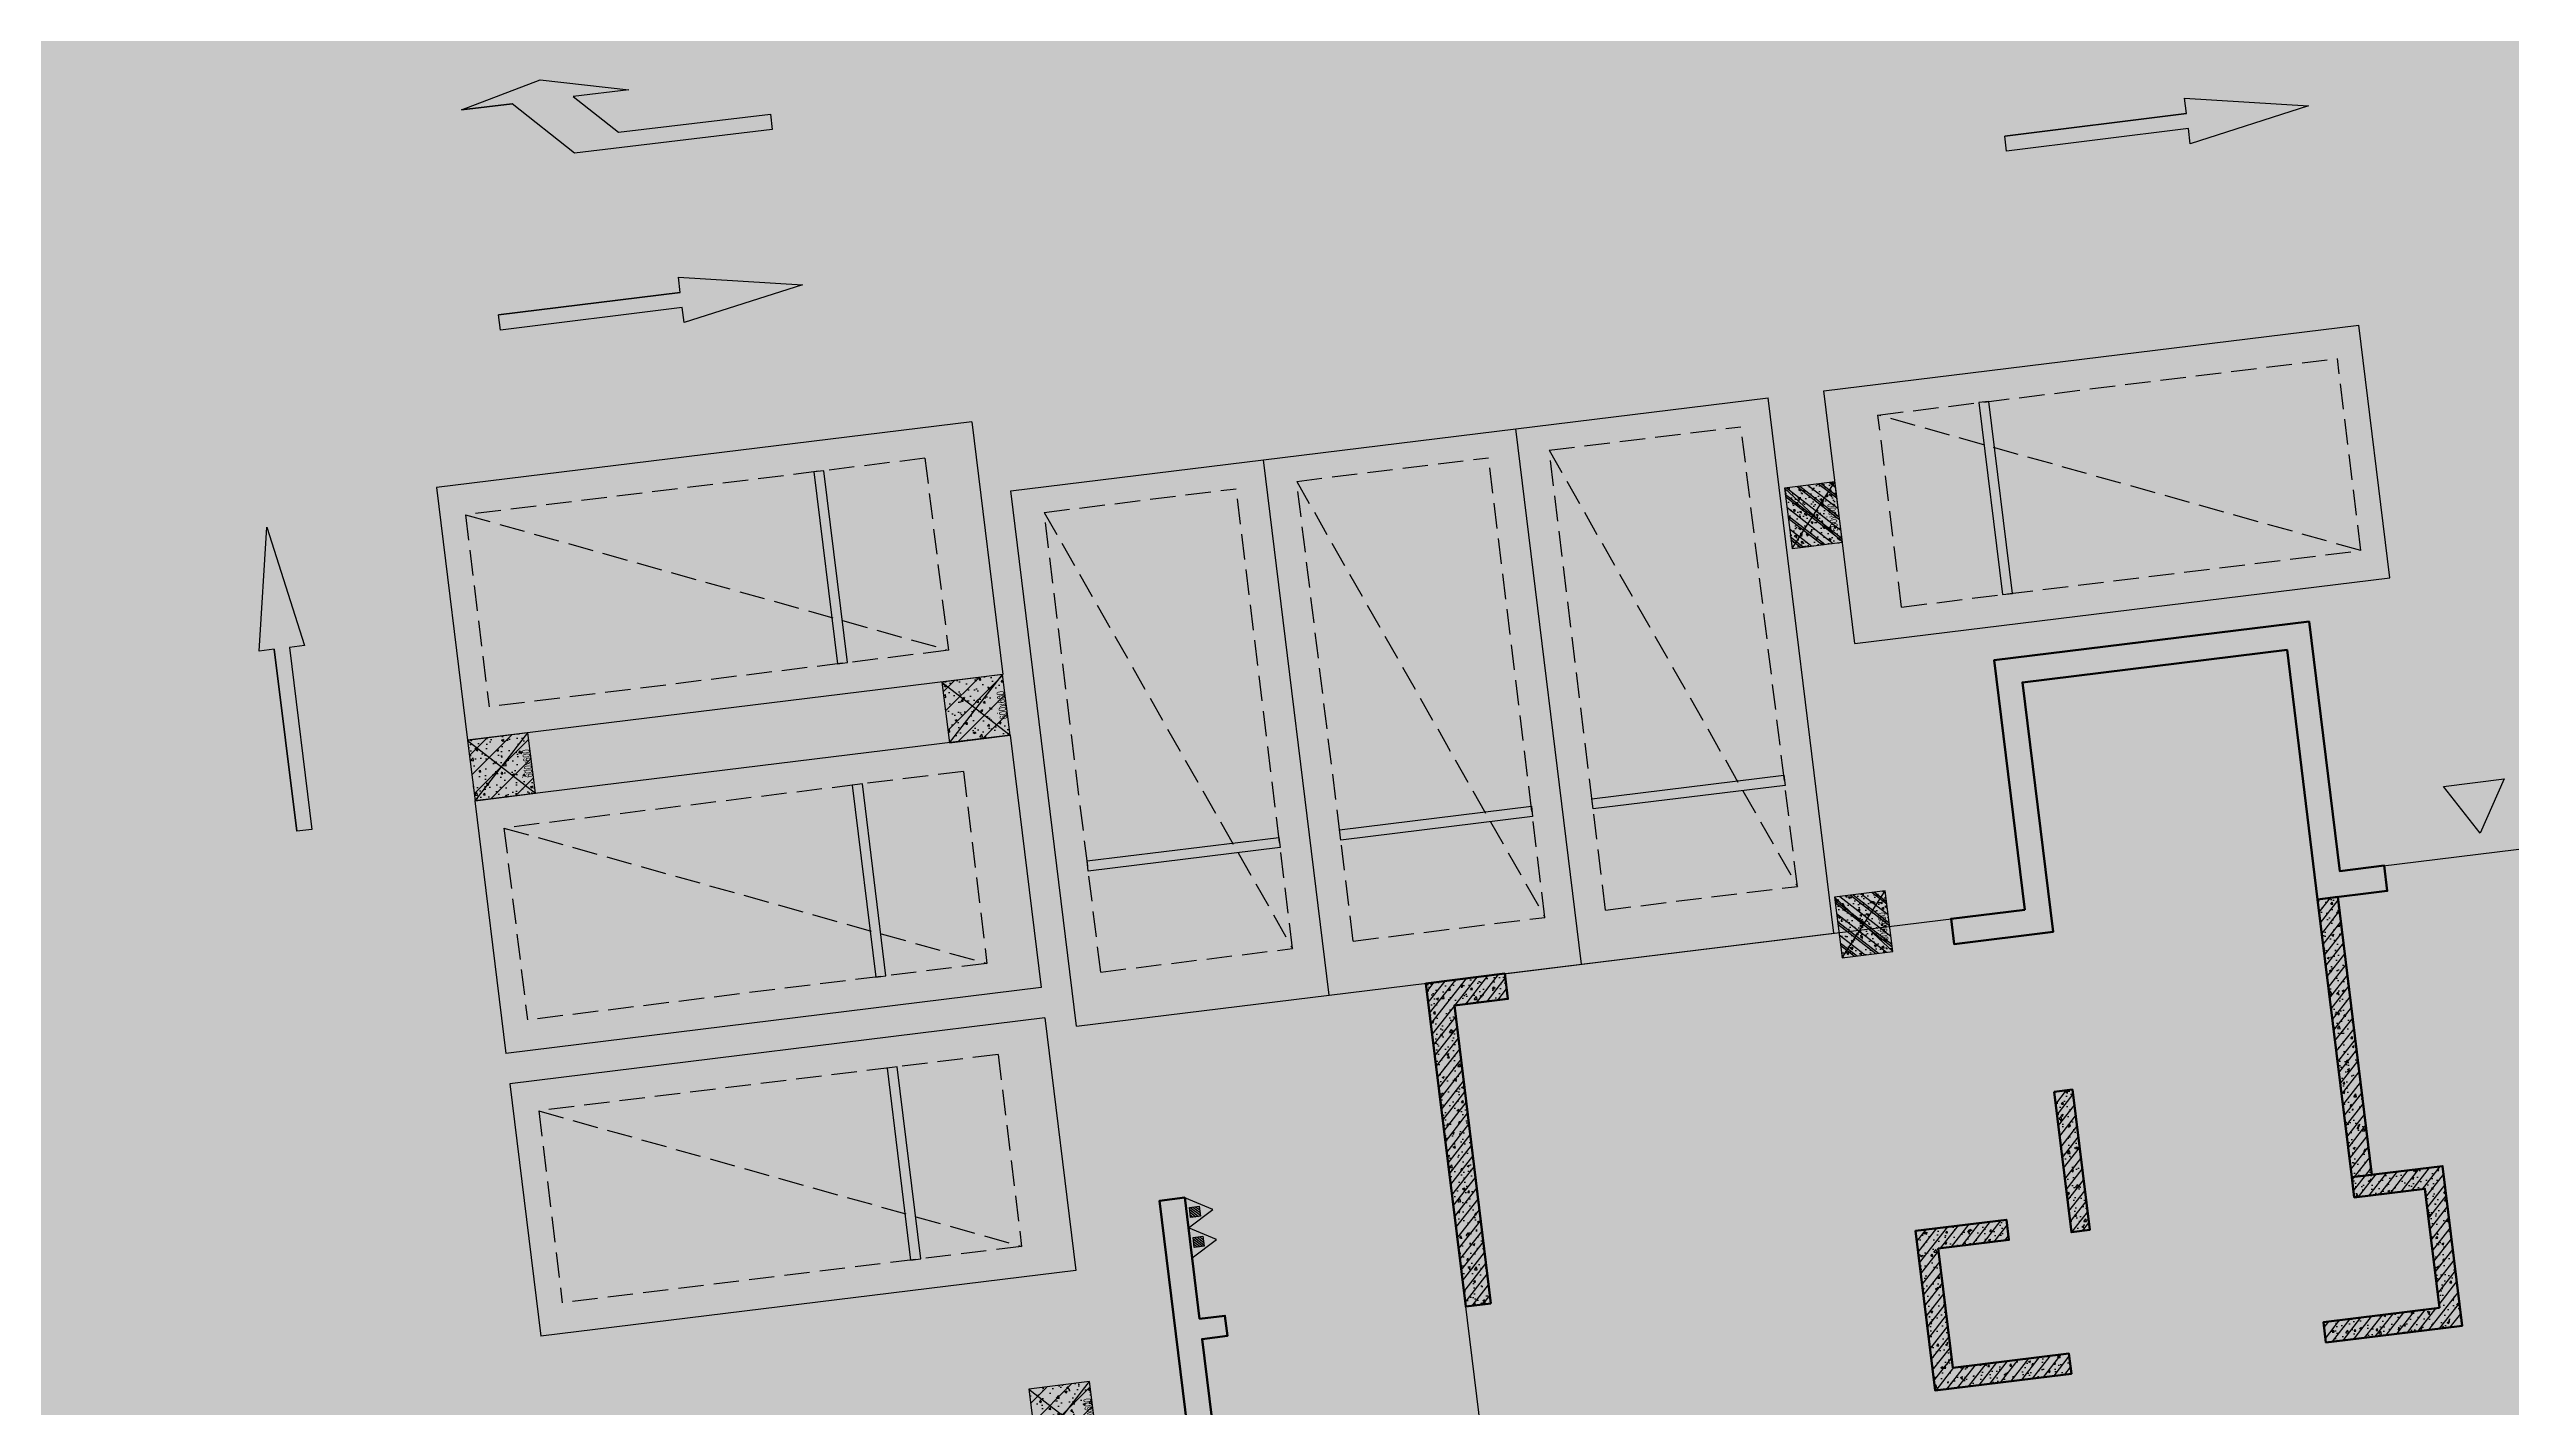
# Model space of a CAD drawing. Extents: x -1338203 to 1886333, y -530034 to 1031844.
# Drawn here: x 831142 to 855339, y 8433 to 21769 of the extents above; entities that cross this region are included whole.
import ezdxf
from ezdxf.enums import TextEntityAlignment as Align

# ---------------------------------------------------------------- set-up
doc = ezdxf.new("R2010")
doc.units = 0
doc.header["$LTSCALE"] = 1000
doc.header["$MEASUREMENT"] = 0
doc.linetypes.add('A-001-平面B2$0$__DASH', pattern=[0.35, 0.25, -0.1])
doc.layers.add('A-001-主楼组合参照B1$0$0A-X-AREA', color=6, linetype='Continuous', plot=False)
doc.layers.add('S001南区墙柱$0$S001-墙柱B1_1$0$0S-A-TIPS', color=10, linetype='Continuous', plot=False)
for name, color, linetype in [('p-a-regular', 5, 'Continuous'), ('S-03-墙柱B1_1（QB）$0$0S-CW-HATCH', 251, 'Continuous'), ('S-03-墙柱B1_1（QB）$0$0S-CW-HATCH-UP', 251, 'Continuous'), ('S001南区墙柱$0$0S-CW-HATCH', 251, 'Continuous'), ('S001南区墙柱$0$0S-CW-HATCH-UP', 251, 'Continuous'), ('S001南区墙柱$0$S001-墙柱B1_1$0$0S-CC-LINE', 52, 'Continuous'), ('S001南区墙柱$0$S001-墙柱B1_1$0$0S-CW-HATCH-UP', 251, 'Continuous'), ('中心线', 42, 'Continuous'), ('地面指向箭头', 7, 'Continuous'), ('负一层消火栓$0$负二层消火栓$1$0P-EQUIP-FH', 7, 'Continuous')]:
    doc.layers.add(name, color=color, linetype=linetype)
doc.layers.add('p-a-regular-narrow', color=7, linetype='Continuous', true_color=0x9600ff)
doc.layers.add('p-h-walkable', color=7, linetype='Continuous', lineweight=70, true_color=0xf0f0f0)
doc.layers.add('S-03-墙柱B1_1（QB）$0$0S-CW-LINE', color=7, linetype='Continuous', lineweight=50)
doc.styles.add('S001南区墙柱$0$S001-墙柱B1_1$0$AAD-S', font='aad-s.shx', dxfattribs={"width": 0.7, "bigfont": 'aad-hztxt.shx'})
pattern_1 = [(52.0005, (841018.82, 539.25), (-59.1012, 46.1741), []), (57.0005, (841018.82, 539.25), (215.8684, 7.5402), [22.5, -247.5]), (2.0005, (841018.82, 539.25), (-68.8178, 218.9022), [18, -198]), (107.4519, (841036.8, 539.88), (147.0508, 226.4422), [19.122, -210.3426]), (53.1847, (841011.5, 598.8), (323.8374, -10.2636), [33.75, -371.25]), (103.6361, (841038.5, 597.95), (242.6914, 324.231), [28.683, -315.514]), (358.1847, (841011.5, 598.8), (242.691, 324.2314), [27, -297]), (28.0005, (841043.11, 587.57), (192.4583, -98.0603), [22.5, -247.5]), (333.0005, (841043.1, 587.57), (45.9365, 224.8197), [18, -198]), (78.4519, (841059.15, 579.4), (238.3948, 126.7592), [19.122, -210.3426]), (44.5005, (841018.82, 539.25), (-8.55096, 99.56825), [0, -195.6, 0, -201, 0, -198.75]), (14.5005, (841018.82, 539.25), (63.9115, 127.06013), [0, -114.6, 0, -191.1, 0, -75.75]), (334.5005, (840952.416, 531.095), (159.77753, 12.80233), [0, -75, 0, -234, 0, -310.5]), (324.5005, (840922.64, 527.44), (169.9914, 51.1309), [0, -97.5, 0, -155.4, 0, -220.5])]
pattern_2 = [(52.0005, (852771.86, 4831.52), (-59.1012, 46.1741), []), (57.0005, (852771.86, 4831.52), (215.8684, 7.5402), [22.5, -247.5]), (2.0005, (852771.86, 4831.52), (-68.8178, 218.902), [18, -198]), (107.4519, (852789.85, 4832.15), (147.0508, 226.4422), [19.122, -210.3426]), (53.1847, (852764.55, 4891.07), (323.8374, -10.2636), [33.75, -371.25]), (103.636, (852791.54, 4890.22), (242.6914, 324.231), [28.683, -315.514]), (358.1847, (852764.55, 4891.07), (242.691, 324.231), [27, -297]), (28.0005, (852796.15, 4879.84), (192.4583, -98.0603), [22.5, -247.5]), (333.0005, (852796.15, 4879.84), (45.9365, 224.8197), [18, -198]), (78.4519, (852812.2, 4871.67), (238.395, 126.7592), [19.122, -210.3426]), (44.5005, (852771.86, 4831.52), (-8.55096, 99.56825), [0, -195.6, 0, -201, 0, -198.75]), (14.5005, (852771.86, 4831.52), (63.9115, 127.0601), [0, -114.6, 0, -191.1, 0, -75.75]), (334.5005, (852705.46, 4823.37), (159.77753, 12.80233), [0, -75, 0, -234, 0, -310.5]), (324.5005, (852675.68, 4819.71), (169.9914, 51.1309), [0, -97.5, 0, -155.4, 0, -220.5])]

# ---------------------------------------------------------------- blocks, each defined once
blk = doc.blocks.new('负一层消火栓$0$负二层消火栓$1$$TwtSys$00000546')
h = blk.add_hatch()
h.set_pattern_fill('ANSI31', color=256, scale=200, style=0)
h.set_pattern_definition([(45, (-38543.802, -6670.83), (-17.67767, 17.67767), [])])
h.paths.add_polyline_path([(-65, 174), (65, 174), (65, 44), (-65, 44)])
for points in [[(0, 344), (-198, 0), (198, 0)], [(-65, 174), (65, 174), (65, 44), (-65, 44)]]:
    blk.add_lwpolyline(points, close=True)
blk = doc.blocks.new('负一层消火栓')
at = {"layer": '负一层消火栓$0$负二层消火栓$1$0P-EQUIP-FH', "xscale": 0.7499999999999999, "yscale": 0.7499999999999999, "zscale": 0.7499999999999999, "rotation": 277.0004958893741}
for p in [(75958, -296551, -3000), (75994, -296846, -3000)]:
    blk.add_blockref('负一层消火栓$0$负二层消火栓$1$$TwtSys$00000546', p, dxfattribs=at)
blk = doc.blocks.new('左转或右转')
at = {"layer": '地面指向箭头'}
blk.add_hatch(color=251, dxfattribs=at).paths.add_polyline_path([(3221046, 2451667), (3221247, 2450864), (3221247, 2451366), (3221799, 2451918), (3221799, 2453874), (3221648, 2453874), (3221648, 2452369), (3221247, 2451968), (3221247, 2452519)])
at = {"layer": '地面指向箭头', "color": 251}
blk.add_lwpolyline([(3221247, 2450864), (3221046, 2451667), (3221247, 2452519), (3221247, 2451968), (3221648, 2452369), (3221648, 2453874), (3221799, 2453874), (3221799, 2451918), (3221247, 2451366), (3221247, 2450864), (3221247, 2451366)], dxfattribs=at)
blk = doc.blocks.new('直行')
at = {"layer": '地面指向箭头'}
blk.add_hatch(color=251, dxfattribs=at).paths.add_polyline_path([(-29241, 4059962), (-29466, 4058762), (-29316, 4058762), (-29316, 4056961), (-29166, 4056961), (-29166, 4058762), (-29016, 4058762)])
at = {"layer": '地面指向箭头', "color": 251}
blk.add_lwpolyline([(-29316, 4058762), (-29316, 4056961), (-29316, 4058762), (-29316, 4058762), (-29466, 4058762), (-29241, 4059962), (-29016, 4058762), (-29166, 4058762), (-29166, 4056961), (-29316, 4056961), (-29316, 4056961)], dxfattribs=at)
blk = doc.blocks.new('A$C9cb663f1')
at = {"layer": '中心线', "color": 251, "const_width": 150}
for points in [[(434057, -340448), (436042, -340204)], [(430087, -340935), (432072, -340692)], [(426117, -341423), (428102, -341179)], [(422147, -341910), (424132, -341667)], [(419749, -347071), (419505, -345086)]]:
    blk.add_lwpolyline(points, dxfattribs=at)
at = {"layer": '地面指向箭头', "color": 251, "linetype": 'Continuous', "rotation": 276.8002673532158}
blk.add_blockref('左转或右转', (-2392497, 2567794), dxfattribs=at)
at = {"layer": '地面指向箭头', "color": 251}
for p, rotation in [((-3584583, -870832), 277.0921638648084), ((-3599389, -872590), 277.0921638648084), ((945028, -4370747), 7.00830464707948)]:
    blk.add_blockref('直行', p, dxfattribs=dict(at, rotation=rotation))
blk = doc.blocks.new('A$C488321c4')
at = {"layer": '地面指向箭头'}
h = blk.add_hatch(color=251, dxfattribs=at)
h.dxf.hatch_style = 1
h.paths.add_polyline_path([(442627, -347161), (442391, -347694), (442032, -347234)])
at = {"layer": '地面指向箭头', "color": 251, "flags": 128}
blk.add_lwpolyline([(442627, -347161), (442391, -347694), (442032, -347234), (442627, -347161)], dxfattribs=at)
blk = doc.blocks.new('A$Cd3af7b6b')
at = {"layer": '地面指向箭头'}
h = blk.add_hatch(color=251, dxfattribs=at)
h.dxf.hatch_style = 1
h.paths.add_polyline_path([(442627, 73339), (442391, 72806), (442032, 73266)])
at = {"layer": '地面指向箭头', "color": 251, "flags": 128}
blk.add_lwpolyline([(442627, 73339), (442391, 72806), (442032, 73266), (442627, 73339)], dxfattribs=at)
blk = doc.blocks.new('S001南区墙柱$0$AAD_BLOCK_20230215093950878')
at = {"layer": 'S001南区墙柱$0$0S-CW-HATCH'}
h = blk.add_hatch(color=256, dxfattribs=at)
h.dxf.hatch_style = 1
h.paths.add_polyline_path([(-300, -250), (300, -250), (300, 250), (-300, 250)])
at = {"layer": 'S001南区墙柱$0$0S-CW-HATCH-UP'}
h = blk.add_hatch(dxfattribs=at)
h.set_pattern_fill('钢筋混凝土', color=256, scale=30, pattern_type=2)
h.set_pattern_definition([(45, (-42203.53, -84001.15), (-106.06602, 106.06602), []), (50, (-42203.53, -84001.15), (215.17805, -18.82564), [22.5, -247.5]), (355, (-42203.53, -84001.15), (-41.6254, 225.65764), [18, -198]), (100.4514, (-42185.6, -84002.72), (173.5528, 206.83186), [19.12206, -210.34263]), (46.1842, (-42203.53, -83941.15), (320.1723, -49.6557), [33.75, -371.25]), (96.6356, (-42176.85, -83945.3), (280.3988, 292.2354), [28.6831, -315.5139]), (351.1842, (-42203.53, -83941.15), (280.3986, 292.2356), [27, -297]), (21, (-42173.53, -83956.15), (179.0721, -120.78567), [22.5, -247.5]), (326, (-42173.53, -83956.15), (72.9946, 217.545), [18, -198]), (71.4514, (-42158.6, -83966.21), (252.0668, 96.75915), [19.12206, -210.34263]), (37.5, (-42203.53, -84001.15), (3.647957, 99.868156), [1.5, -195.6, 1.5, -201, 1.5, -198.75]), (7.5, (-42203.53, -84001.15), (78.92086, 118.32351), [1.5, -114.6, 1.5, -191.1, 1.5, -75.75]), (327.5, (-42270.43, -84001.15), (160.14673, -6.76646), [1.5, -75, 1.5, -234, 1.5, -310.5]), (317.5, (-42300.43, -84001.15), (174.95585, 30.0315), [1.5, -97.5, 1.5, -155.4, 1.5, -220.5])])
h.paths.add_polyline_path([(-300, -250), (300, -250), (300, 250), (-300, 250)])
at = {"layer": 'S001南区墙柱$0$S001-墙柱B1_1$0$0S-CW-HATCH-UP', "transparency": 33554661}
h = blk.add_hatch(dxfattribs=at)
h.set_pattern_fill('钢筋混凝土', color=0, scale=30)
h.set_pattern_definition([(45, (48108.52, -15514.205), (-53.03301, 53.03301), []), (50, (48108.52, -15514.2), (215.17805, -18.82564), [22.5, -247.5]), (355, (48108.52, -15514.2), (-41.6254, 225.6576), [18, -198]), (100.4514, (48126.45, -15515.77), (173.5528, 206.8319), [19.1221, -210.3426]), (46.1842, (48108.52, -15454.2), (320.1723, -49.6557), [33.75, -371.25]), (96.6356, (48135.2, -15458.34), (280.3988, 292.2354), [28.683, -315.514]), (351.1842, (48108.52, -15454.2), (280.3986, 292.2356), [27, -297]), (21, (48138.52, -15469.2), (179.0721, -120.78567), [22.5, -247.5]), (326, (48138.52, -15469.2), (72.9946, 217.545), [18, -198]), (71.4514, (48153.44, -15479.27), (252.0668, 96.75915), [19.1221, -210.3426]), (37.5, (48108.52, -15514.205), (3.64796, 99.86816), [0, -195.6, 0, -201, 0, -198.75]), (7.5, (48108.52, -15514.2), (78.92086, 118.32351), [0, -114.6, 0, -191.1, 0, -75.75]), (327.5, (48041.62, -15514.205), (160.14673, -6.76646), [0, -75, 0, -234, 0, -310.5]), (317.5, (48011.62, -15514.2), (174.95585, 30.0315), [0, -97.5, 0, -155.4, 0, -220.5])])
h.paths.add_polyline_path([(-300, -250), (300, -250), (300, 250), (-300, 250)])
at = {"layer": 'S001南区墙柱$0$S001-墙柱B1_1$0$0S-A-TIPS'}
for p, q in [((-300, 250), (300, -250)), ((300, 250), (-300, -250))]:
    blk.add_line(p, q, dxfattribs=at)
at = {"layer": 'S001南区墙柱$0$S001-墙柱B1_1$0$0S-CC-LINE'}
blk.add_lwpolyline([(-300, -250), (300, -250), (300, 250), (-300, 250)], close=True, dxfattribs=at)
at = {"layer": 'S001南区墙柱$0$S001-墙柱B1_1$0$0S-A-TIPS', "style": 'S001南区墙柱$0$S001-墙柱B1_1$0$AAD-S', "width": 0.7}
blk.add_text('500x600', height=75, dxfattribs=at).set_placement((-45, -187), align=Align.MIDDLE_CENTER)
blk = doc.blocks.new('S001南区墙柱$0$AAD_BLOCK_20230215094838514')
at = {"layer": 'S001南区墙柱$0$0S-CW-HATCH'}
h = blk.add_hatch(color=256, dxfattribs=at)
h.dxf.hatch_style = 1
h.paths.add_polyline_path([(670, 75), (595, 670), (0, 595), (75, 0)])
at = {"layer": 'S001南区墙柱$0$0S-CW-HATCH-UP'}
h = blk.add_hatch(dxfattribs=at)
h.set_pattern_fill('钢筋混凝土', color=256, scale=30, pattern_type=2)
h.set_pattern_definition([(45, (-61837.17, -8295.53), (-106.066, 106.066), []), (50, (-61837.17, -8295.53), (215.17805, -18.82564), [22.5, -247.5]), (355, (-61837.17, -8295.53), (-41.6254, 225.65764), [18, -198]), (100.4514, (-61819.24, -8297.1), (173.5528, 206.83186), [19.12206, -210.3426]), (46.1842, (-61837.17, -8235.53), (320.1723, -49.6557), [33.75, -371.25]), (96.6356, (-61810.5, -8239.66), (280.3988, 292.2354), [28.6831, -315.5139]), (351.1842, (-61837.17, -8235.53), (280.3986, 292.2356), [27, -297]), (21, (-61807.17, -8250.53), (179.0721, -120.78567), [22.5, -247.5]), (326, (-61807.17, -8250.53), (72.9946, 217.545), [18, -198]), (71.4514, (-61792.24, -8260.6), (252.0668, 96.75915), [19.12206, -210.3426]), (37.5, (-61837.17, -8295.525), (3.64796, 99.86816), [1.5, -195.6, 1.5, -201, 1.5, -198.75]), (7.5, (-61837.17, -8295.53), (78.92086, 118.32351), [1.5, -114.6, 1.5, -191.1, 1.5, -75.75]), (327.5, (-61904.07, -8295.525), (160.14673, -6.76646), [1.5, -75, 1.5, -234, 1.5, -310.5]), (317.5, (-61934.07, -8295.53), (174.95585, 30.0315), [1.5, -97.5, 1.5, -155.4, 1.5, -220.5])])
h.paths.add_polyline_path([(670, 75), (595, 670), (0, 595), (75, 0)])
at = {"layer": 'S001南区墙柱$0$S001-墙柱B1_1$0$0S-A-TIPS'}
for p, q in [((0, 595), (670, 75)), ((75, 0), (595, 670))]:
    blk.add_line(p, q, dxfattribs=at)
at = {"layer": 'S001南区墙柱$0$S001-墙柱B1_1$0$0S-CC-LINE'}
blk.add_lwpolyline([(670, 75), (595, 670), (0, 595), (75, 0)], close=True, dxfattribs=at)
at = {"layer": 'S001南区墙柱$0$S001-墙柱B1_1$0$0S-A-TIPS', "style": 'S001南区墙柱$0$S001-墙柱B1_1$0$AAD-S', "width": 0.7}
blk.add_text('600x600', height=75, rotation=97.1664, dxfattribs=at).set_placement((589, 368), align=Align.MIDDLE_CENTER)

msp = doc.modelspace()

# ---------------------------------------------------------------- hatches: boundary and pattern name
at = {"layer": 'p-h-walkable', "ltscale": 0.002}
h = msp.add_hatch(color=256, dxfattribs=at)
h.dxf.hatch_style = 1
h.paths.add_polyline_path([(633826.6, 244460.7), (640276.6, 244575.6), (640576.6, 234544.8), (645576.7, 234544.6), (645576.7, 209278.9), (732355.9, 209029), (732355.1, 235229.9), (738506.7, 235229.9), (738506.6, 268838.9), (732734.3, 268838.9), (732734.3, 272898.9), (711963.1, 272898.9), (711963.1, 278984.7), (717256.7, 278984.7), (717256.7, 284049), (733571.6, 284135.6), (733996.6, 290449.1), (739216.6, 290449.1), (739766.6, 284299.1), (754626.6, 284299.1), (755296.6, 290449.1), (760516.6, 290449.1), (760816.6, 283049.1), (760816.3, 275879.2), (775122.6, 275879.2), (776006.6, 274138.9), (776006.6, 259429.1), (778716.6, 259429.1), (778716.6, 238849.1), (783416.6, 238849.1), (783416.6, 237229.1), (782066.6, 237229.1), (782066.6, 234429.1), (779546.6, 234429.1), (779546.6, 237129.1), (773916.6, 237129.1), (773916.6, 243229.1), (764306.6, 243225.6), (764306.6, 236639.1), (760766.6, 236639.1), (760766.6, 234429.1), (758246.6, 234429.1), (758246.6, 238649.1), (762116.6, 238649.1), (762116.6, 243225.6), (748656.6, 243225.6), (748756.3, 207529.1), (800106.6, 207528.9), (800206.7, 201639.7), (812908.2, 202239.1), (812576.6, 180449.3), (744206, 180449.3), (744206, 173439), (728556.7, 173439), (728556.6, 122289.1), (746356.6, 122289.1), (750916.6, 132325.6), (842896.6, 132325.6), (843211.6, 121345.6), (839116.6, 121345.6), (839116.6, 93449.1), (864906.6, 93449.1), (864906.6, 79694), (875856.6, 74929.1), (875856.6, 65749.1), (834560.6, 65749.1), (839142.9, 28436.3), (869465.5, 32160.2), (871163.4, 18334), (873704.3, 18646.1), (877328.9, 5540.2), (761876.2, -8638.5), (761133.2, 2082.3), (764950.9, 5291.5), (763253.1, 19116.3), (799242.7, 23536.1), (793807.6, 65749.1), (750756.6, 65749.1), (751556.6, 81645.6), (636016.6, 81645.6), (636016.6, 96345.6), (629416.6, 96345.6), (629416.6, 118203.2), (622306.6, 118203.2), (622286.6, 139083.2), (644406.6, 137003.2), (644406.6, 129968.2), (656656.6, 129968.2), (656406.6, 138083.2), (712156.6, 138083.2), (711856.6, 184449.1), (581811.6, 184349.1), (581826.6, 197199.1), (585876.6, 197449.1), (585976.6, 209279), (629226.6, 209578.9), (628926.8, 236145.4), (633826.6, 236145.6)])
at = {"layer": 'S-03-墙柱B1_1（QB）$0$0S-CW-HATCH'}
h = msp.add_hatch(color=256, dxfattribs=at)
h.dxf.hatch_style = 1
h.paths.add_polyline_path([(850561.4, 13315.4), (849836.8, 13226.4), (849867.3, 12978.3), (850840, 13097.7), (850539, 15549.3), (853139.4, 15868.6), (853440.5, 13417), (854125.3, 13501.1), (854094.9, 13749.2), (853658.1, 13695.6), (853357.1, 16147.2), (850260.4, 15766.9)])
h = msp.add_hatch(color=256, dxfattribs=at)
h.dxf.hatch_style = 1
h.paths.add_polyline_path([(853639, 13441.4), (853440.5, 13417), (853775.6, 10687.5), (853974.1, 10711.9)])
h = msp.add_hatch(color=256, dxfattribs=at)
h.dxf.hatch_style = 1
h.paths.add_polyline_path([(845313.7, 9446.9), (844954.2, 12375), (845480.3, 12439.6), (845449.8, 12687.7), (844675.6, 12592.6), (845065.6, 9416.5)])
h = msp.add_hatch(color=256, dxfattribs=at)
h.dxf.hatch_style = 1
h.paths.add_polyline_path([(850851.5, 11527.4), (851030.1, 11549.3), (851199.5, 10169.7), (851020.9, 10147.7)])
h = msp.add_hatch(color=256, dxfattribs=at)
h.dxf.hatch_style = 1
h.paths.add_polyline_path([(854638.6, 9403.1), (853497.2, 9263), (853521.6, 9064.4), (853710.1, 9087.6), (854861.5, 9229), (854668.9, 10797.2), (853775.6, 10687.5), (853800, 10489), (854494.8, 10574.3)])
h = msp.add_hatch(color=256, dxfattribs=at)
h.dxf.hatch_style = 1
h.paths.add_polyline_path([(841652.3, 7183.8), (842446.3, 7281.3), (842056.3, 10457.5), (842304.4, 10487.9), (842450.7, 9296.9), (842698.8, 9327.4), (842723.2, 9128.8), (842475.1, 9098.4), (842694.4, 7311.8), (844084, 7482.4), (844114.5, 7234.3), (841930.9, 6966.2), (842143, 5239), (841894.8, 5208.5)])
h = msp.add_hatch(color=256, dxfattribs=at)
h.dxf.hatch_style = 1
h.paths.add_polyline_path([(849487.8, 10161), (849680.4, 8592.8), (850831.8, 8734.2), (851020.3, 8757.3), (850996, 8955.8), (849854.5, 8815.7), (849710.7, 9986.9), (850405.5, 10072.2), (850381.1, 10270.7)])
at = {"layer": 'S-03-墙柱B1_1（QB）$0$0S-CW-HATCH-UP'}
h = msp.add_hatch(dxfattribs=at)
h.set_pattern_fill('钢筋混凝土', color=256, scale=30, angle=7.0005)
h.set_pattern_definition(pattern_1)
h.paths.add_polyline_path([(850561.4, 13315.4), (849836.8, 13226.4), (849867.3, 12978.3), (850840, 13097.7), (850539, 15549.3), (853139.4, 15868.6), (853440.5, 13417), (854125.3, 13501.1), (854094.9, 13749.2), (853658.1, 13695.6), (853357.1, 16147.2), (850260.4, 15766.9)])
h = msp.add_hatch(dxfattribs=at)
h.set_pattern_fill('钢筋混凝土', color=256, scale=30, angle=7.0005)
h.set_pattern_definition(pattern_1)
h.paths.add_polyline_path([(853639, 13441.4), (853440.5, 13417), (853775.6, 10687.5), (853974.1, 10711.9)])
h = msp.add_hatch(dxfattribs=at)
h.set_pattern_fill('钢筋混凝土', color=256, scale=30, angle=7.0005)
h.set_pattern_definition(pattern_2)
h.paths.add_polyline_path([(845313.7, 9446.9), (844954.2, 12375), (845480.3, 12439.6), (845449.8, 12687.7), (844675.6, 12592.6), (845065.6, 9416.5)])
h = msp.add_hatch(dxfattribs=at)
h.set_pattern_fill('钢筋混凝土', color=256, scale=30, angle=7.0005)
h.set_pattern_definition([(52.0005, (852771.86, 4831.52), (-59.1012, 46.1741), []), (57.0005, (852771.86, 4831.52), (215.8684, 7.54), [22.5, -247.5]), (2.0005, (852771.86, 4831.52), (-68.818, 218.902), [18, -198]), (107.452, (852789.85, 4832.15), (147.051, 226.442), [19.122, -210.3426]), (53.1847, (852764.55, 4891.07), (323.837, -10.264), [33.75, -371.25]), (103.636, (852791.54, 4890.22), (242.691, 324.231), [28.683, -315.514]), (358.1847, (852764.55, 4891.07), (242.691, 324.231), [27, -297]), (28.0005, (852796.15, 4879.84), (192.4583, -98.0603), [22.5, -247.5]), (333.0005, (852796.15, 4879.84), (45.9365, 224.82), [18, -198]), (78.452, (852812.2, 4871.67), (238.395, 126.759), [19.122, -210.3426]), (44.5005, (852771.86, 4831.52), (-8.551, 99.56825), [0, -195.6, 0, -201, 0, -198.75]), (14.5005, (852771.86, 4831.52), (63.9115, 127.0601), [0, -114.6, 0, -191.1, 0, -75.75]), (334.5005, (852705.46, 4823.37), (159.7775, 12.8023), [0, -75, 0, -234, 0, -310.5]), (324.5005, (852675.68, 4819.71), (169.9914, 51.131), [0, -97.5, 0, -155.4, 0, -220.5])])
h.paths.add_polyline_path([(850851.5, 11527.4), (851030.1, 11549.3), (851199.5, 10169.7), (851020.9, 10147.7)])
h = msp.add_hatch(dxfattribs=at)
h.set_pattern_fill('钢筋混凝土', color=256, scale=30, angle=7.0005)
h.set_pattern_definition(pattern_1)
h.paths.add_polyline_path([(854638.6, 9403.1), (853497.2, 9263), (853521.6, 9064.4), (853710.1, 9087.6), (854861.5, 9229), (854668.9, 10797.2), (853775.6, 10687.5), (853800, 10489), (854494.8, 10574.3)])
h = msp.add_hatch(dxfattribs=at)
h.set_pattern_fill('钢筋混凝土', color=256, scale=30, angle=7.0005)
h.set_pattern_definition(pattern_2)
h.paths.add_polyline_path([(841652.3, 7183.8), (842446.3, 7281.3), (842056.3, 10457.5), (842304.4, 10487.9), (842450.7, 9296.9), (842698.8, 9327.4), (842723.2, 9128.8), (842475.1, 9098.4), (842694.4, 7311.8), (844084, 7482.4), (844114.5, 7234.3), (841930.9, 6966.2), (842143, 5239), (841894.8, 5208.5)])
h = msp.add_hatch(dxfattribs=at)
h.set_pattern_fill('钢筋混凝土', color=256, scale=30, angle=7.0005)
h.set_pattern_definition(pattern_1)
h.paths.add_polyline_path([(849487.8, 10161), (849680.4, 8592.8), (850831.8, 8734.2), (851020.3, 8757.3), (850996, 8955.8), (849854.5, 8815.7), (849710.7, 9986.9), (850405.5, 10072.2), (850381.1, 10270.7)])

# ---------------------------------------------------------------- linework, layer by layer
for p, q in [((848585.2, 18412.3), (853845.7, 19058.5)), ((854150.5, 16577.1), (853845.7, 19058.5)), ((848890, 15931), (848585.2, 18412.3)), ((845558, 18040.7), (848039.4, 18345.3)), ((848685.2, 13084.8), (848039.4, 18345.3)), ((840209.8, 18109.5), (834949.3, 17463.2)), ((840209.8, 18109.5), (840514.6, 15628.2)), ((843076.7, 17736), (845558.1, 18040.6)), ((846203.8, 12780.2), (845558, 18040.7)), ((846203.8, 12780.1), (845558.1, 18040.6)), ((840595.3, 17431.2), (843076.7, 17735.8)), ((843722.5, 12475.5), (843076.7, 17736)), ((843722.5, 12475.3), (843076.7, 17735.8)), ((834949.3, 17463.2), (835254.2, 14981.9)), ((841241.1, 12170.7), (840595.3, 17431.2)), ((848890, 15931), (854150.5, 16577.1)), ((840514.6, 15628.2), (835254.2, 14981.9)), ((840587.6, 15032.1), (835327.1, 14385.9)), ((840587.6, 15032.1), (840892.4, 12550.8)), ((835327.1, 14385.9), (835632, 11904.5)), ((846203.8, 12780.2), (848685.2, 13084.8)), ((843722.5, 12475.5), (846203.8, 12780.1)), ((840892.4, 12550.8), (835632, 11904.5)), ((841241.1, 12170.7), (843722.5, 12475.3)), ((840929, 12253), (835668.6, 11606.8)), ((840929, 12253), (841233.9, 9771.7)), ((835668.6, 11606.8), (835973.4, 9125.4)), ((841233.9, 9771.7), (835973.4, 9125.4))]:
    msp.add_line(p, q)
at = {"linetype": 'A-001-平面B2$0$__DASH'}
for p, q in [((849118.1, 18175.5), (853634.1, 18730.3)), ((853865.8, 16844.4), (853634.1, 18730.3)), ((849349.7, 16289.7), (849118.1, 18175.5)), ((845886.3, 17829.1), (847772.1, 18060.6)), ((848326.5, 13544.5), (847772.1, 18060.6)), ((839750.1, 17750.8), (835234, 17195.9)), ((839750.1, 17750.8), (839981.8, 15865)), ((843404.9, 17524.4), (845290.7, 17755.9)), ((845845.1, 13239.8), (845290.7, 17755.9)), ((846440.7, 13313), (845886.3, 17829.1)), ((840923.5, 17219.6), (842809.4, 17451.2)), ((843363.8, 12935.1), (842809.4, 17451.2)), ((843959.3, 13008.3), (843404.9, 17524.4)), ((835234, 17195.9), (835465.7, 15310.1)), ((841477.9, 12703.5), (840923.5, 17219.6)), ((849349.7, 16289.7), (853865.8, 16844.4)), ((839981.8, 15865), (835465.7, 15310.1)), ((840127.9, 14673.4), (835611.8, 14118.6)), ((840127.9, 14673.4), (840359.6, 12787.6)), ((835611.8, 14118.6), (835843.5, 12232.8)), ((846440.7, 13313), (848326.5, 13544.5)), ((843959.3, 13008.3), (845845.1, 13239.8)), ((841477.9, 12703.5), (843363.8, 12935.1)), ((840359.6, 12787.6), (835843.5, 12232.8)), ((840469.3, 11894.3), (835953.3, 11339.5)), ((840469.3, 11894.3), (840701, 10008.5)), ((835953.3, 11339.5), (836185, 9453.7)), ((840701, 10008.5), (836185, 9453.7))]:
    msp.add_line(p, q, dxfattribs=at)
for points in [[(853865.8, 16844.4), (849118.1, 18175.5)], [(845886.3, 17829.1), (848326.5, 13544.5)], [(843404.9, 17524.4), (845845.1, 13239.8)], [(835234, 17195.9), (839981.8, 15865)], [(840923.5, 17219.6), (843363.8, 12935.1)], [(835611.8, 14118.6), (840359.6, 12787.6)], [(835953.3, 11339.5), (840701, 10008.5)]]:
    msp.add_lwpolyline(points, dxfattribs=at)
for points in [[(850110.6, 18297.5), (850342.2, 16411.6), (850441.5, 16423.8), (850209.9, 18309.6)], [(838989.2, 15743), (838757.5, 17628.8), (838658.3, 17616.6), (838890, 15730.8)], [(839367, 12665.7), (839135.4, 14551.5), (839036.1, 14539.3), (839267.8, 12653.5)], [(848204.7, 14537.1), (846318.8, 14305.6), (846306.6, 14404.8), (848192.5, 14636.3)], [(845723.3, 14232.3), (843837.5, 14000.8), (843825.3, 14100.1), (845711.1, 14331.6)], [(843241.9, 13927.6), (841356.1, 13696.1), (841343.9, 13795.4), (843229.8, 14026.9)], [(839708.5, 9886.5), (839476.8, 11772.4), (839377.5, 11760.2), (839609.2, 9874.4)]]:
    msp.add_lwpolyline(points, close=True)
at = {"layer": 'A-001-主楼组合参照B1$0$0A-X-AREA', "elevation": 83050, "flags": 128}
msp.add_lwpolyline([(856507.2, 1572.6), (849936.6, 765.6), (849887.8, 1162.6), (850036.7, 1180.9), (849914.8, 2173.5), (842381.4, 1248.3), (842162, 3034.9), (842162, 3034.9), (841893.8, 5218.5), (841652.5, 7183.7), (842446.5, 7281.2), (842446.5, 7281.2), (845285.2, 7629.8), (844675.7, 12592.5), (846660.8, 12836.3), (846660.8, 12836.3), (850561.5, 13315.4), (850260.1, 15766.9), (853356.9, 16147.2), (853658.2, 13695.7), (870908.6, 15814.2)], dxfattribs=at)
at = {"layer": 'p-a-regular', "ltscale": 0.002, "const_width": 1000}
for points in [[(847383.6, 13428.8), (846829.2, 17944.9)], [(849233.9, 17232.6), (853749.9, 17787.3)], [(842420.9, 12819.3), (841866.5, 17335.4)], [(839865.9, 16807.9), (835349.9, 16253)], [(840243.7, 13730.5), (835727.7, 13175.7)], [(840585.2, 10951.4), (836069.1, 10396.6)]]:
    msp.add_lwpolyline(points, dxfattribs=at)
at = {"layer": 'p-a-regular-narrow', "ltscale": 0.002, "const_width": 1000}
msp.add_lwpolyline([(844902.2, 13124), (844347.8, 17640.1)], dxfattribs=at)
at = {"layer": 'S-03-墙柱B1_1（QB）$0$0S-CW-LINE', "elevation": 0}
msp.add_lwpolyline([(850561.4, 13315.4), (849836.8, 13226.4), (849867.3, 12978.3), (850840, 13097.7), (850539, 15549.3), (853139.4, 15868.6), (853440.5, 13417), (854125.3, 13501.1), (854094.9, 13749.2), (853658.1, 13695.6), (853357.1, 16147.2), (850260.4, 15766.9), (850561.4, 13315.4)], dxfattribs=at)
for points in [[(853639, 13441.4), (853440.5, 13417), (853775.6, 10687.5), (853974.1, 10711.9)], [(845313.7, 9446.9), (844954.2, 12375), (845480.3, 12439.6), (845449.8, 12687.7), (844675.6, 12592.6), (845065.6, 9416.5)], [(850851.5, 11527.4), (851030.1, 11549.3), (851199.5, 10169.7), (851020.9, 10147.7)], [(854638.6, 9403.1), (853497.2, 9263), (853521.6, 9064.4), (853710.1, 9087.6), (853710.1, 9087.6), (854861.5, 9229), (854668.9, 10797.2), (853775.6, 10687.5), (853800, 10489), (854494.8, 10574.3)], [(849487.8, 10161), (849680.4, 8592.8), (850831.8, 8734.2), (850831.8, 8734.2), (851020.3, 8757.3), (850996, 8955.8), (849854.5, 8815.7), (849710.7, 9986.9), (850405.5, 10072.2), (850381.1, 10270.7)]]:
    msp.add_lwpolyline(points, close=True, dxfattribs=at)
at = {"layer": 'S-03-墙柱B1_1（QB）$0$0S-CW-LINE', "elevation": 0, "flags": 128}
msp.add_lwpolyline([(841652.3, 7183.8), (842446.3, 7281.3), (842056.3, 10457.5), (842304.4, 10487.9), (842450.7, 9296.9), (842698.8, 9327.4), (842723.2, 9128.8), (842475.1, 9098.4), (842694.4, 7311.8), (844084, 7482.4), (844114.5, 7234.3), (841930.9, 6966.2), (842143, 5239), (841894.8, 5208.5)], close=True, dxfattribs=at)

# ---------------------------------------------------------------- block references
at = {"ltscale": 0.002}
for name, p in [('负一层消火栓', (766365.4, 306889.1)), ('A$C488321c4', (412646.2, 361761.3)), ('A$C9cb663f1', (412646.2, 361761.3)), ('A$Cd3af7b6b', (412646.2, -58738.7))]:
    msp.add_blockref(name, p, dxfattribs=at)
at = {"rotation": 97.16641727359904}
for p in [(848484.1, 17192), (848977.7, 13172.2)]:
    msp.add_blockref('S001南区墙柱$0$AAD_BLOCK_20230215093950878', p, dxfattribs=at)
for p in [(839917.9, 14957, -3370), (835253.2, 14384.5, -3370), (840772.4, 8009.4, -3370)]:
    msp.add_blockref('S001南区墙柱$0$AAD_BLOCK_20230215094838514', p)

doc.saveas('drawing.dxf')
